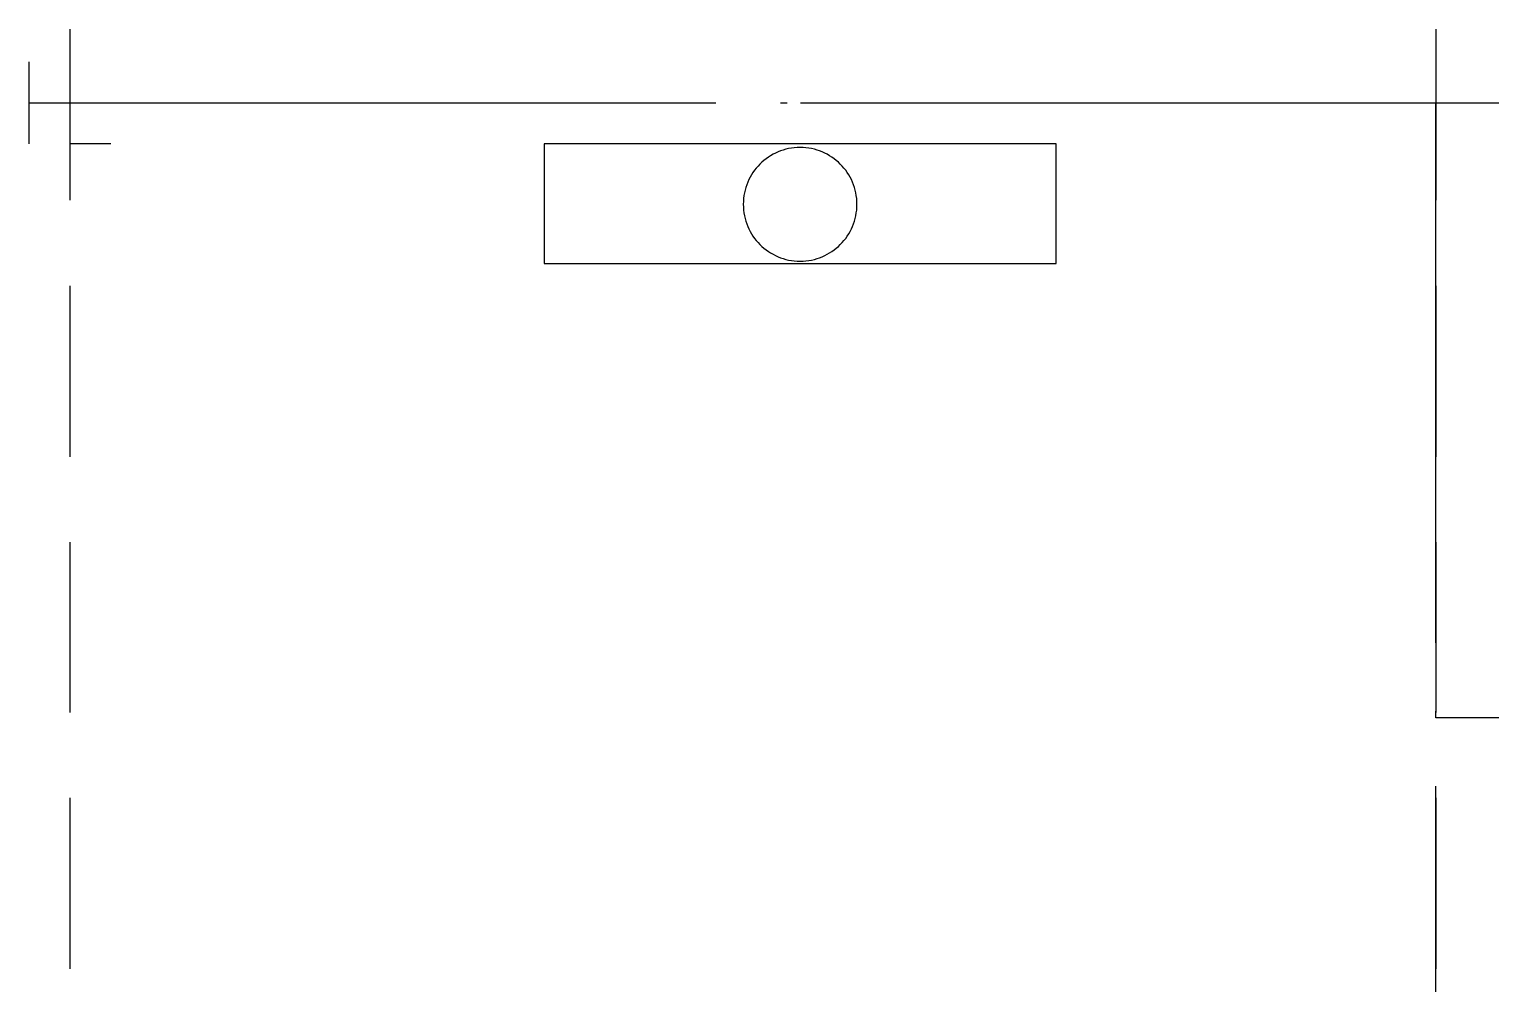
# Model space of a CAD drawing. Header units: millimetres. Extents: x -1120 to 100154, y -9529 to 14223.
# Drawn here: x 4681 to 8961, y 4642 to 7436 of the extents above; entities that cross this region are included whole.
import ezdxf

# ---------------------------------------------------------------- set-up
doc = ezdxf.new("R2010")
doc.units = ezdxf.units.MM
doc.linetypes.add('DOTE', pattern=[2.42, 2, -0.2, 0.02, -0.2])
doc.layers.add('A-DOTE', color=1, linetype='Continuous')
doc.layers.add('A-立面看线', color=7, linetype='Continuous')

msp = doc.modelspace()

# ---------------------------------------------------------------- linework, layer by layer
at = {"layer": 'A-DOTE', "linetype": 'DOTE', "ltscale": 1000}
for p, q in [((4680.8, 7220.3), (14121.1, 7220.3)), ((8800.1, 799.7), (8800.1, 7220.3))]:
    msp.add_line(p, q, dxfattribs=at)
at = {"layer": 'A-立面看线'}
for points in [[(4800.5, 6935.2), (4800.5, 7435.7)], [(8800.1, 7435.7), (8800.1, 6935.2)], [(4680.8, 7100.6), (4680.8, 7340)], [(4689.5, 7220.3), (5190, 7220.3)], [(5440.2, 7220.3), (5940.7, 7220.3)], [(6191, 7220.3), (6691.5, 7220.3)], [(6939.6, 7220.3), (7440.1, 7220.3)], [(7690.3, 7220.3), (8190.8, 7220.3)], [(8441.1, 7220.3), (8941.6, 7220.3)], [(4920.2, 7100.6), (4800.5, 7100.6)], [(6188.8, 7100.6), (6188.8, 6750.3), (7688.1, 6750.3), (7688.1, 7100.6), (6188.8, 7100.6)], [(6938.5, 7089.7), (6929.9, 7089.5), (6921.5, 7088.9), (6913.1, 7087.8), (6904.9, 7086.3), (6896.9, 7084.5), (6889, 7082.2), (6881.2, 7079.6), (6873.7, 7076.6), (6866.3, 7073.3), (6859.1, 7069.6), (6852.2, 7065.6), (6845.4, 7061.3), (6838.9, 7056.7), (6832.6, 7051.7), (6826.6, 7046.5), (6820.8, 7041), (6815.3, 7035.2), (6810, 7029.1), (6805.1, 7022.9), (6800.4, 7016.3), (6796.1, 7009.6), (6792.1, 7002.6), (6788.4, 6995.4), (6785.1, 6988), (6782.1, 6980.5), (6779.5, 6972.8), (6777.3, 6964.9), (6775.4, 6956.8), (6773.9, 6948.6), (6772.9, 6940.3), (6772.2, 6931.8), (6772, 6923.3), (6772.2, 6914.7), (6772.9, 6906.2), (6773.9, 6897.9), (6775.4, 6889.7), (6777.3, 6881.6), (6779.5, 6873.7), (6782.1, 6866), (6785.1, 6858.5), (6788.4, 6851.1), (6792.1, 6843.9), (6796.1, 6836.9), (6800.4, 6830.2), (6805.1, 6823.6), (6810, 6817.4), (6815.3, 6811.3), (6820.8, 6805.5), (6826.6, 6800), (6832.6, 6794.8), (6838.9, 6789.9), (6845.4, 6785.2), (6852.2, 6780.9), (6859.1, 6776.9), (6866.3, 6773.2), (6873.7, 6769.9), (6881.2, 6766.9), (6889, 6764.3), (6896.9, 6762), (6904.9, 6760.2), (6913.1, 6758.7), (6921.5, 6757.6), (6929.9, 6757), (6938.5, 6756.8), (6947.1, 6757), (6955.5, 6757.6), (6963.8, 6758.7), (6972, 6760.2), (6980.1, 6762), (6988, 6764.3), (6995.7, 6766.9), (7003.3, 6769.9), (7010.7, 6773.2), (7017.8, 6776.9), (7024.8, 6780.9), (7031.6, 6785.2), (7038.1, 6789.9), (7044.4, 6794.8), (7050.4, 6800), (7056.2, 6805.5), (7061.7, 6811.3), (7066.9, 6817.4), (7071.9, 6823.6), (7076.5, 6830.2), (7080.9, 6836.9), (7084.9, 6843.9), (7088.5, 6851.1), (7091.9, 6858.5), (7094.9, 6866), (7097.5, 6873.7), (7099.7, 6881.6), (7101.6, 6889.7), (7103, 6897.9), (7104.1, 6906.2), (7104.7, 6914.7), (7105, 6923.3), (7104.7, 6931.8), (7104.1, 6940.3), (7103, 6948.6), (7101.6, 6956.8), (7099.7, 6964.9), (7097.5, 6972.8), (7094.9, 6980.5), (7091.9, 6988), (7088.5, 6995.4), (7084.9, 7002.6), (7080.9, 7009.6), (7076.5, 7016.3), (7071.9, 7022.9), (7066.9, 7029.1), (7061.7, 7035.2), (7056.2, 7041), (7050.4, 7046.5), (7044.4, 7051.7), (7038.1, 7056.7), (7031.6, 7061.3), (7024.8, 7065.6), (7017.8, 7069.6), (7010.7, 7073.3), (7003.3, 7076.6), (6995.7, 7079.6), (6988, 7082.2), (6980.1, 7084.5), (6972, 7086.3), (6963.8, 7087.8), (6955.5, 7088.9), (6947.1, 7089.5), (6938.5, 7089.7)], [(4800.5, 6184.5), (4800.5, 6685)], [(8800.1, 6685), (8800.1, 6184.5)], [(4800.5, 5435.9), (4800.5, 5934.2)], [(8800.1, 5934.2), (8800.1, 5435.9)], [(8800.1, 5420.7), (9400.7, 5420.7)], [(4800.5, 4685.1), (4800.5, 5185.6)], [(8800.1, 5185.6), (8800.1, 4685.1)]]:
    msp.add_lwpolyline(points, dxfattribs=at)

doc.saveas('drawing.dxf')
